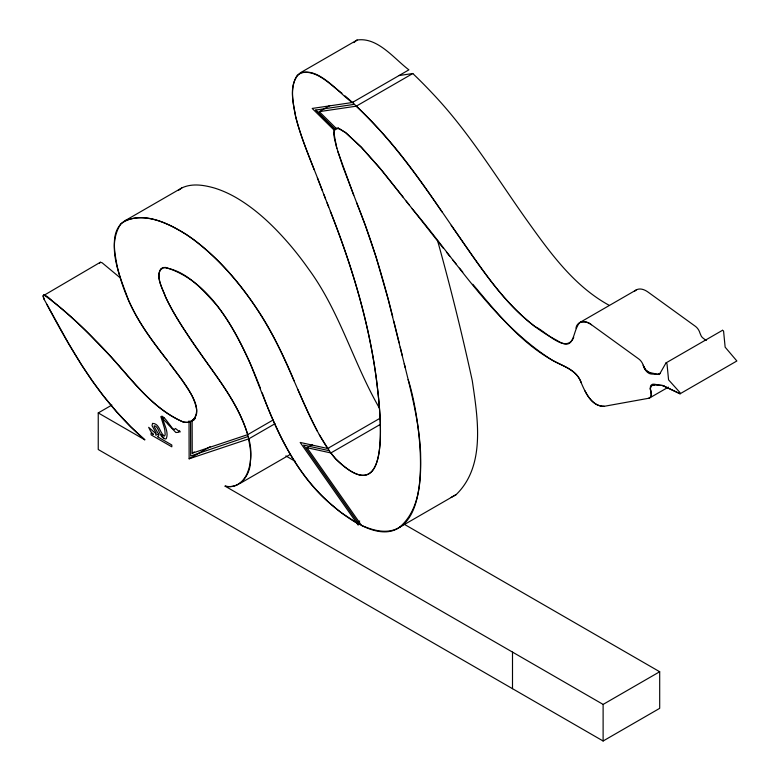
<?xml version="1.0" encoding="UTF-8"?>
<svg xmlns="http://www.w3.org/2000/svg" width="780" height="780" viewBox="0 0 780 780"><rect width="100%" height="100%" fill="white"/><g stroke="black" fill="none" stroke-linecap="round" stroke-linejoin="round"><path stroke-width="1.17" d="M345.014 95.901C404.147 146.757 442.279 215.953 488.387 277.709C506.942 302.503 528.674 325.933 556.598 340.187C575.611 352.599 571.574 332.582 579.618 322.637L636.197 289.975M573.709 337.418C565.909 354.88 545.103 330.642 535.255 326.791C500 299.773 476.56 261.076 451.201 225.342M99.655 263.201L100.367 262.246L102.073 262.743L120.13 277.758M575.952 328.107C577.19 320.346 586.736 320.336 591.464 324.743L638.82 359.005A8.005 4.622 60 0 1 643.217 365.206L645.06 369.31L648.385 372.304L658.213 374.38L660.065 373.366L658.057 374.361M161.977 417.895L162.913 418.87C164.171 425.256 169.006 432.266 166.237 438.701L165.301 438.984C160.3 437.599 159.764 431.72 157.287 427.996A5.031 2.905 60 0 0 154.84 425.86L154.157 425.919L154.352 426.982L158.603 434.226L155.717 435.191L156.01 432.793L152.041 425.704L152.549 423.374C159.647 423.462 159.705 433.017 164.365 436.147L165.175 434.85L164.882 430.521A25.106 14.498 60 0 0 164.122 427.108L160.855 416.627L162.064 416.169L163.897 417.602A17.316 9.994 60 0 1 165.292 419.026A15.161 8.755 60 0 1 166.598 420.605L172.37 428.259L174.32 429.546L175.451 428.483L178.718 431.087L179.468 430.57L180.16 431.993L178.932 431.603L178.532 432.315L175.87 432.51L167.817 424.135A66.154 38.191 60 0 1 166.939 423.014L161.977 417.895L163.897 417.602M409.149 204.906L382.171 170.839L361.14 147.059L345.335 132.395L339.456 128.739L335.566 128.378A6.464 3.734 60 0 0 334.883 128.973C332.387 135.232 335.624 142.155 336.892 148.385M722.514 330.34L723.567 331.061L725.146 347.168L736.866 360.984L680.092 393.773L680.024 392.594L668.567 379.84L666.998 363.782L666.032 362.895L722.621 330.232M666.003 362.915L659.402 374.488L651.017 373.99A8.005 4.622 60 0 1 643.422 365.878L643.393 365.8A7.946 4.583 60 0 0 643.217 365.206M111.862 405.064L98.241 412.922L98.241 449.514L603.115 741L659.695 708.337L659.695 671.746L603.115 704.418L225.089 486.154C249.522 490.825 254.387 456.251 248.761 438.867L274.96 423.745M332.534 505.518A133.692 77.191 60 0 0 357.445 523.361C442.153 566.611 421.493 419.991 408.125 379.529M312.234 444.678L306.988 447.7L361.54 525.457C373.094 531.219 388.021 535.548 399.555 527.3L456.134 494.627C485.969 465.757 477.662 417.7 472.28 380.718C462.072 333.85 450.548 287.245 437.677 241.03M314.155 169.63C307.427 152.149 300.154 134.794 295.649 116.571C293.056 103.204 289.458 87.555 297.258 75.27C315.315 62.215 338.91 93.649 352.326 102.521L408.905 69.849C394.036 58.666 377.647 36.855 357.074 40.043L300.495 72.706C287.781 83.167 293.251 102.58 295.649 116.571C302.055 141.97 313.209 165.838 322.228 190.339M353.837 42.608L357.074 40.043M399.555 527.3C420.508 509.311 421.161 478.403 420.586 452.858C419.162 422.555 411.508 393.052 404.245 363.743M272.873 420.118L247.728 434.635L192.221 453.2L192.133 420.995C203.97 409.168 189.482 391.94 182.754 381.069C169.63 362.456 154.576 345.238 142.379 325.972C130.562 307.505 121.836 287.03 117.039 265.619C114.367 250.984 109.999 229.846 125.258 220.584L181.838 187.922C191.948 183.105 203.629 185.006 214.003 187.912A135.769 78.39 60 0 1 235.97 197.535C257.088 209.83 274.774 227.155 290.56 245.632A202.849 117.117 60 0 1 308.587 269.022C339.729 311.327 353.369 362.953 379.382 408.086M294.119 380.894C271.04 324.519 237.354 269.899 186.566 234.614C167.983 223.314 141.268 209.293 120.9 223.753C105.778 246.695 120.344 277.163 128.524 300.281C138.157 322.238 152.636 341.523 167.271 360.34M178.357 190.457L181.838 187.922M412.171 208.816C456.281 260.618 493.038 322.101 551.226 359.56C561.259 365.84 574.792 368.511 580.135 380.328C584.63 390.614 590.635 406.565 604.315 406.292L648.775 398.258C654.147 396.23 648.901 390.273 650.832 386.597A11.954 6.903 60 0 1 654.488 384.95L662.044 385.447A10.286 5.938 60 0 1 664.082 386.1L680.17 393.754M100.367 262.246L43.075 295.864L44.236 299.559L68.123 342.683L81.52 364.904L92.342 381.108L103.223 395.723L116.717 411.869L130.806 426.796L144.787 439.803L98.241 412.922M648.775 398.258C654.05 396.328 648.97 390.215 650.832 386.597A11.758 6.786 60 0 1 654.488 384.959M403.123 197.145L379.168 167.242L361.481 147.41L345.979 132.893L338.5 128.378L336.014 128.193L319.273 111.638L329.755 105.593M319.273 111.638L356.226 106.187L412.805 73.525L417.68 78.244A352.453 203.492 60 0 1 431.72 92.586C468.322 130.874 495.797 176.436 526.295 219.434C549.364 251.686 573.398 285.694 608.946 305.185M338.452 127.852L334.259 130.27L333.947 133.156L336.55 147.196L342.673 166.082L365.313 225.371L376.087 257.098L388.206 299.344L405.239 367.77M195.322 418.529L189.033 422.156A31.824 18.379 60 0 1 183.047 421.912C145.87 405.385 123.883 367.76 95.345 340.343C81.929 326.225 67.265 313.346 52.289 300.914C50.31 298.711 39.809 289.643 44.236 299.559M192.133 420.995L194.23 419.786M192.221 453.2L194.317 451.99M189.033 420.839L189.13 458.806L210.083 446.716M240.025 483.444L290.316 454.409M380.084 418.236L327.697 448.481C315.471 430.131 306.764 409.773 297.921 389.649M306.988 447.7L330.876 452.946L380.123 424.515M359.707 521.011L356.567 522.824L341.425 512.801A140.614 81.178 60 0 1 332.524 505.567C288.98 469.589 270.592 414.648 250.458 363.997C232.947 325.669 208.416 279.815 165.058 267.355C152.022 270.719 162.825 289.058 165.604 297.043C174.915 316.856 187.561 334.844 200.002 352.784C218 379.246 239.489 404.781 248.137 436.215M649.516 398.014L668.382 387.133M451.162 497.396L456.134 494.627M579.618 322.637C583.528 320.531 588.13 322.354 591.464 324.743M125.258 220.584C149.185 211.624 174.398 226.161 193.664 239.557C219.092 258.736 239.87 283.452 257.536 309.796C283.043 347.412 296.38 391.287 317.411 431.262M248.206 436.478L190.671 456.007L190.583 421.736L194.893 418.353L196.56 413.77A19.363 11.183 60 0 0 196.609 409.334C193.352 391.687 179.878 378.105 169.972 363.851M189.13 458.806L249.239 438.711M300.495 72.706C316.953 69.449 329.774 84.406 341.952 93.249M398.941 75.562L412.805 73.525M353.457 102.346L312.185 108.449L334.357 130.367M334.483 129.655L315.734 110.038L354.286 104.354M604.315 406.292C595.179 406.819 588.578 398.278 584.971 390.839M43.787 294.918C65.939 310.362 85.781 330.154 104.354 349.996C129.285 374.751 149.692 407.735 183.047 421.931A31.063 17.94 60 0 0 190.603 421.765M155.717 433.475L148.668 427.323L150.433 430.892A10.822 6.25 60 0 0 152.168 433.154L153.426 434.382L151.096 433.036L151.096 434.869L171.814 446.823L171.814 444.99L157.443 436.693L158.564 436.059A3.442 1.989 60 0 0 158.603 434.226M225.089 486.154C239.762 489.655 250.643 474.688 250.409 461.156A70.307 40.589 60 0 0 250.38 449.368L248.274 436.741M328.78 448.724L300.173 442.445L358.186 525.125M162.649 434.928L161.362 434.645L164.141 438.604M650.871 373.308L646.006 370.402L643.422 365.878M679.877 393.744L662.698 385.554L654.001 384.179A8.005 4.622 60 0 0 650.803 391.228M285.86 455.92L295.318 461.37M403.474 523.819L659.695 671.746M144.787 439.803C101.985 403.084 72.959 353.71 46.878 304.444M332.524 505.567C298.019 476.239 277.28 434.821 262.226 392.906M356.226 106.187L361.101 110.906A352.453 203.492 60 0 1 375.141 125.258C400.433 151.739 421.531 181.769 442.065 211.975M315.734 110.038L334.883 128.973M472.807 284.271C496.704 312.644 520.621 342.81 553.693 360.965C564.047 366.415 576.888 370.481 581.285 382.639M459.478 268.115L462.784 272.132M452.936 260.12L456.202 264.118M446.462 252.164L449.69 256.142M443.264 248.196L406.136 201.016M359.102 524.209L303.586 445.078L329.248 450.703L319.312 434.743M260.344 388.108C249.015 359.131 236.252 330.232 216.986 305.555C202.654 289.497 185.874 270.173 163.332 267.501L160.758 268.788C155.785 277.836 162.542 288.376 165.604 297.043C171.493 309.631 178.844 321.457 186.478 333.05C207.636 366.346 235.823 396.279 247.718 434.616M353.73 195.293L337.837 151.612M356.645 202.742C371.651 239.752 383.068 278.09 392.72 316.797M317.363 177.85L325.474 198.715M323.856 194.522L328.702 207.07M327.093 202.897C349.791 259.779 368.511 318.64 376.438 379.548C380.016 408.642 393.802 516.077 335.644 458.815A58.012 33.491 60 0 1 330.886 452.936M330.291 211.234C351.721 265.434 368.803 321.643 376.438 379.548C379.997 408.661 393.773 515.902 335.644 458.815A60.869 35.139 60 0 1 329.257 450.694M393.812 321.175L399.165 342.849M400.198 347.11L402.246 355.524M603.115 704.418L603.115 741M512.499 652.1L512.499 688.682M662.035 385.437A10.345 5.967 60 0 1 664.082 386.11M634.53 291.369A20.007 11.554 60 0 1 648.043 292.081L695.399 326.332A8.005 4.622 60 0 1 700.001 333.216L701.21 336.014A5.636 3.247 60 0 0 702.585 337.73L705.247 339.797A10.159 5.86 60 0 0 706.378 340.334"/></g></svg>
